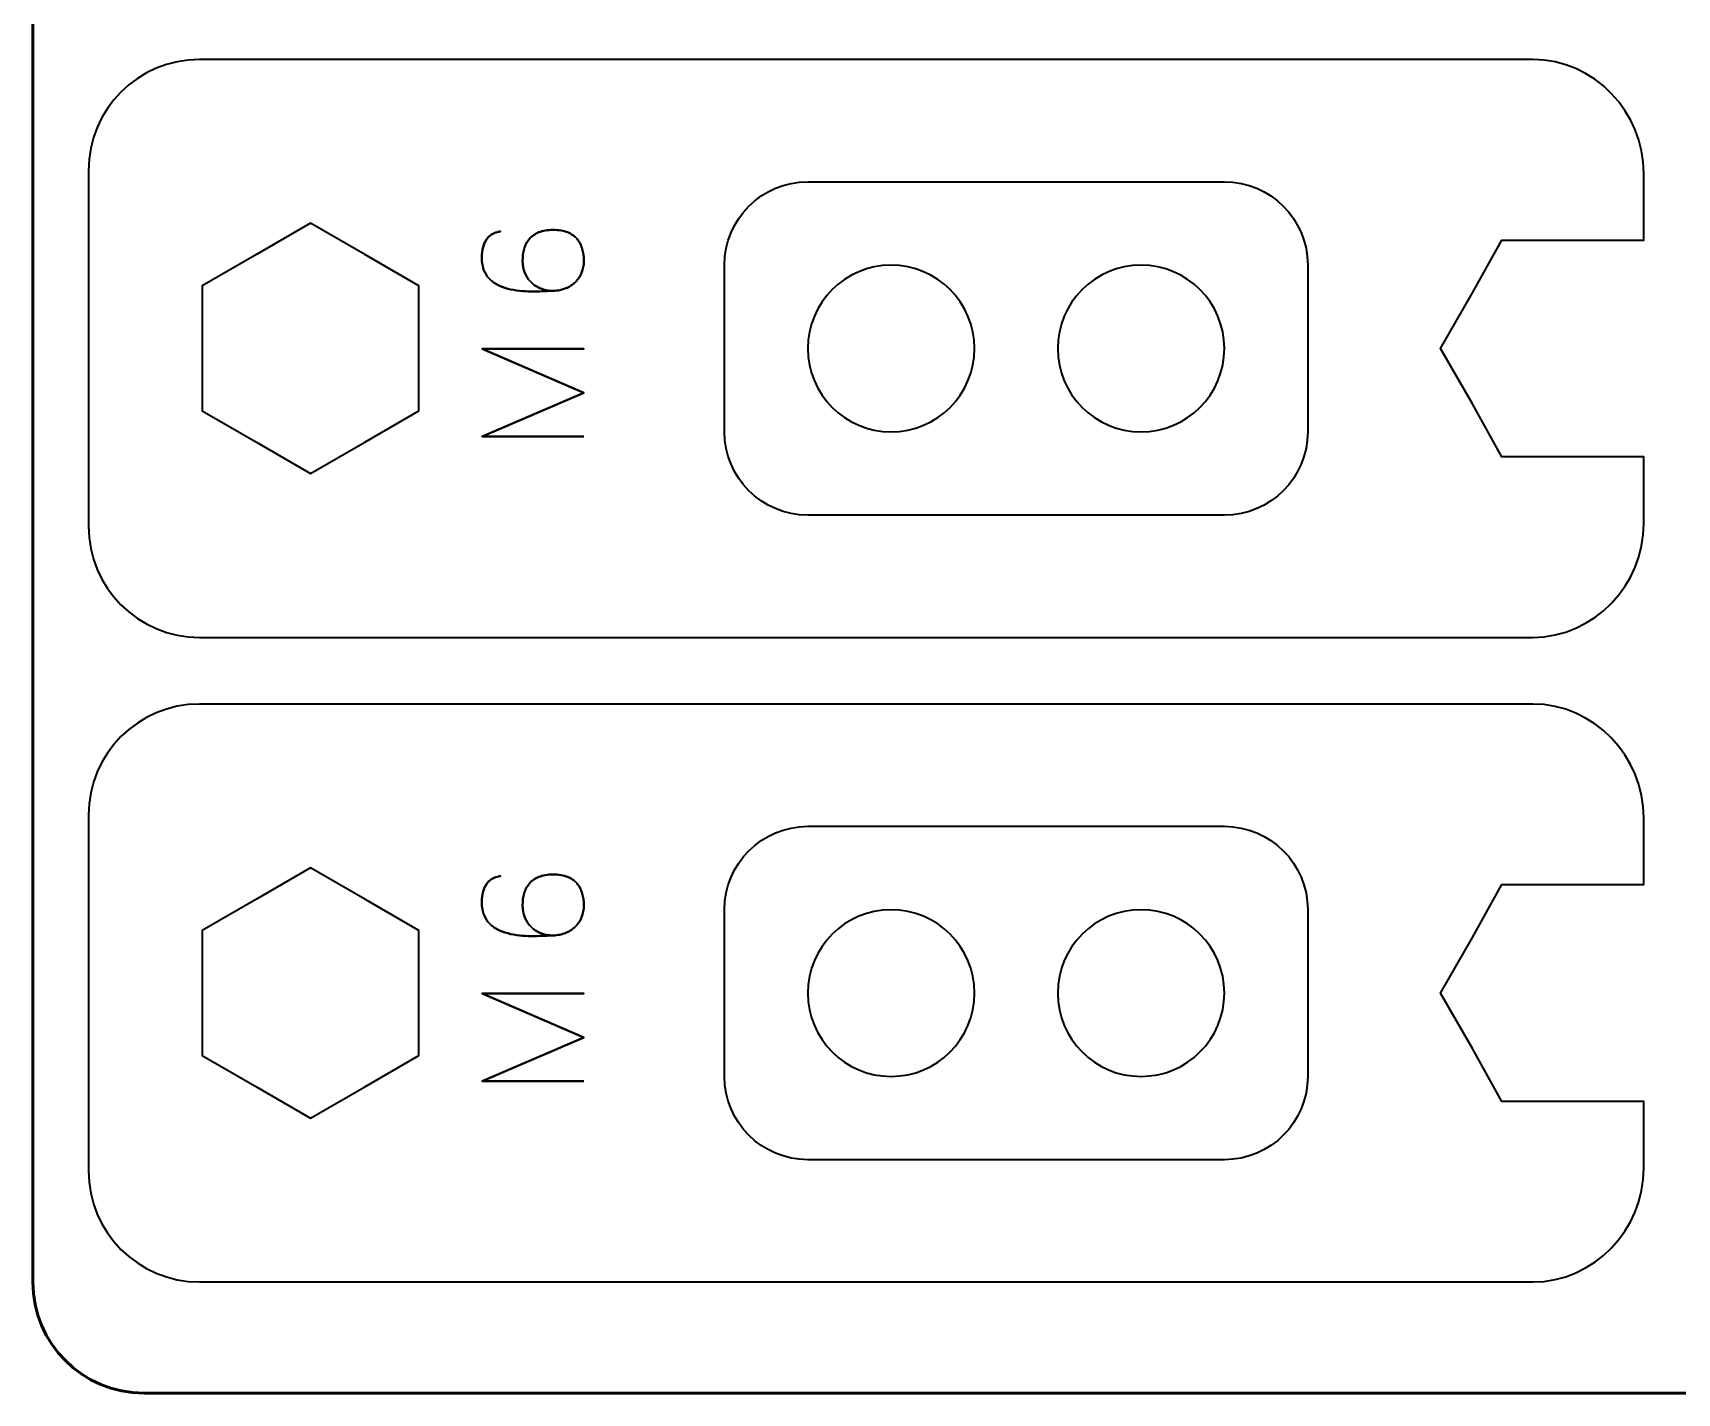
# Model space of a CAD drawing. Header units: centimetres. Extents: x -17.9 to -3.1, y -25.3 to -4.3.
# Drawn here: x -17.9 to -10.5, y -25.35 to -19.23 of the extents above; entities that cross this region are included whole.
import ezdxf

# ---------------------------------------------------------------- set-up
doc = ezdxf.new("R2010")
doc.units = ezdxf.units.CM
doc.header["$MEASUREMENT"] = 0
doc.layers.add('Layer 1', color=7, linetype='Continuous')

msp = doc.modelspace()

# ---------------------------------------------------------------- linework, layer by layer
at = {"layer": 'Layer 1', "color": 22, "lineweight": 53}
msp.add_open_spline([(-17.90003, -24.8499), (-17.90003, -24.8499), (-17.90003, -4.84994), (-17.90003, -4.84994), (-17.90003, -4.84994), (-17.90003, -4.57297), (-17.67694, -4.34998), (-17.39994, -4.34998), (-17.39994, -4.34998), (-17.39994, -4.34998), (-3.60007, -4.34998), (-3.60007, -4.34998), (-3.60007, -4.34998), (-3.32293, -4.34998), (-3.09997, -4.57297), (-3.09997, -4.84994), (-3.09997, -4.84994), (-3.09997, -4.84994), (-3.09997, -24.8499), (-3.09997, -24.8499), (-3.09997, -24.8499), (-3.09997, -25.1269), (-3.32293, -25.34999), (-3.60007, -25.34999), (-3.60007, -25.34999), (-3.60007, -25.34999), (-17.39994, -25.34999), (-17.39994, -25.34999), (-17.39994, -25.34999), (-17.67694, -25.34999), (-17.90003, -25.1269), (-17.90003, -24.8499)], degree=3, knots=[0, 0, 0, 0, 0.125, 0.125, 0.125, 0.125, 0.25, 0.25, 0.25, 0.25, 0.375, 0.375, 0.375, 0.375, 0.5, 0.5, 0.5, 0.5, 0.625, 0.625, 0.625, 0.625, 0.75, 0.75, 0.75, 0.75, 0.875, 0.875, 0.875, 0.875, 1, 1, 1, 1], dxfattribs=at)
at = {"layer": 'Layer 1', "color": 2, "lineweight": 35}
for points in [[(-14.14994, -21.95), (-14.14994, -21.95), (-17.15, -21.95), (-17.15, -21.95), (-17.15, -21.95), (-17.42609, -21.95), (-17.65, -21.72613), (-17.65, -21.45005), (-17.65, -21.45005), (-17.65, -21.45005), (-17.65, -19.85002), (-17.65, -19.85002), (-17.65, -19.85002), (-17.65, -19.5739), (-17.42609, -19.34999), (-17.15, -19.34999), (-17.15, -19.34999), (-17.15, -19.34999), (-14.14994, -19.34999), (-14.14994, -19.34999), (-14.14994, -19.34999), (-14.14994, -19.34999), (-11.14996, -19.34999), (-11.14996, -19.34999), (-11.14996, -19.34999), (-10.87383, -19.34999), (-10.65, -19.58639), (-10.65, -19.86247), (-10.65, -19.86247), (-10.65, -19.86247), (-10.65, -20.16248), (-10.65, -20.16248), (-10.65, -20.16248), (-10.65, -20.16248), (-10.99995, -20.16248), (-10.99995, -20.16248), (-10.99995, -20.16248), (-10.99995, -20.16248), (-11.28864, -20.16248), (-11.28864, -20.16248), (-11.28864, -20.16248), (-11.28864, -20.16248), (-11.42051, -20.39997), (-11.42051, -20.39997), (-11.42051, -20.39997), (-11.42051, -20.39997), (-11.56479, -20.65002), (-11.56479, -20.65002), (-11.56479, -20.65002), (-11.56479, -20.65002), (-11.42051, -20.89999), (-11.42051, -20.89999), (-11.42051, -20.89999), (-11.42051, -20.89999), (-11.28864, -21.13752), (-11.28864, -21.13752), (-11.28864, -21.13752), (-11.28864, -21.13752), (-10.99995, -21.13752), (-10.99995, -21.13752), (-10.99995, -21.13752), (-10.99995, -21.13752), (-10.65, -21.13752), (-10.65, -21.13752), (-10.65, -21.13752), (-10.65, -21.13752), (-10.65, -21.43752), (-10.65, -21.43752), (-10.65, -21.43752), (-10.65, -21.71361), (-10.87383, -21.95), (-11.14996, -21.95), (-11.14996, -21.95), (-11.14996, -21.95), (-14.14994, -21.95), (-14.14994, -21.95)], [(-14.14994, -24.85), (-14.14994, -24.85), (-17.15, -24.85), (-17.15, -24.85), (-17.15, -24.85), (-17.42609, -24.85), (-17.65, -24.62613), (-17.65, -24.35005), (-17.65, -24.35005), (-17.65, -24.35005), (-17.65, -22.75002), (-17.65, -22.75002), (-17.65, -22.75002), (-17.65, -22.4739), (-17.42609, -22.24999), (-17.15, -22.24999), (-17.15, -22.24999), (-17.15, -22.24999), (-14.14994, -22.24999), (-14.14994, -22.24999), (-14.14994, -22.24999), (-14.14994, -22.24999), (-11.14996, -22.24999), (-11.14996, -22.24999), (-11.14996, -22.24999), (-10.87383, -22.24999), (-10.65, -22.48639), (-10.65, -22.76247), (-10.65, -22.76247), (-10.65, -22.76247), (-10.65, -23.06248), (-10.65, -23.06248), (-10.65, -23.06248), (-10.65, -23.06248), (-10.99995, -23.06248), (-10.99995, -23.06248), (-10.99995, -23.06248), (-10.99995, -23.06248), (-11.28864, -23.06248), (-11.28864, -23.06248), (-11.28864, -23.06248), (-11.28864, -23.06248), (-11.42051, -23.29997), (-11.42051, -23.29997), (-11.42051, -23.29997), (-11.42051, -23.29997), (-11.56479, -23.55002), (-11.56479, -23.55002), (-11.56479, -23.55002), (-11.56479, -23.55002), (-11.42051, -23.79999), (-11.42051, -23.79999), (-11.42051, -23.79999), (-11.42051, -23.79999), (-11.28864, -24.03752), (-11.28864, -24.03752), (-11.28864, -24.03752), (-11.28864, -24.03752), (-10.99995, -24.03752), (-10.99995, -24.03752), (-10.99995, -24.03752), (-10.99995, -24.03752), (-10.65, -24.03752), (-10.65, -24.03752), (-10.65, -24.03752), (-10.65, -24.03752), (-10.65, -24.33752), (-10.65, -24.33752), (-10.65, -24.33752), (-10.65, -24.61361), (-10.87383, -24.85), (-11.14996, -24.85), (-11.14996, -24.85), (-11.14996, -24.85), (-14.14994, -24.85), (-14.14994, -24.85)]]:
    msp.add_open_spline(points, degree=3, knots=[0, 0, 0, 0, 0.0526316, 0.0526316, 0.0526316, 0.0526316, 0.1052632, 0.1052632, 0.1052632, 0.1052632, 0.1578947, 0.1578947, 0.1578947, 0.1578947, 0.2105263, 0.2105263, 0.2105263, 0.2105263, 0.2631579, 0.2631579, 0.2631579, 0.2631579, 0.3157895, 0.3157895, 0.3157895, 0.3157895, 0.3684211, 0.3684211, 0.3684211, 0.3684211, 0.4210526, 0.4210526, 0.4210526, 0.4210526, 0.4736842, 0.4736842, 0.4736842, 0.4736842, 0.5263158, 0.5263158, 0.5263158, 0.5263158, 0.5789474, 0.5789474, 0.5789474, 0.5789474, 0.6315789, 0.6315789, 0.6315789, 0.6315789, 0.6842105, 0.6842105, 0.6842105, 0.6842105, 0.7368421, 0.7368421, 0.7368421, 0.7368421, 0.7894737, 0.7894737, 0.7894737, 0.7894737, 0.8421053, 0.8421053, 0.8421053, 0.8421053, 0.8947368, 0.8947368, 0.8947368, 0.8947368, 0.9473684, 0.9473684, 0.9473684, 0.9473684, 1, 1, 1, 1], dxfattribs=at)
at = {"layer": 'Layer 1', "color": 30, "lineweight": 35}
for points, knots in [([(-12.53749, -21.4), (-12.33049, -21.4), (-12.16249, -21.232), (-12.16249, -21.025), (-12.16249, -21.025), (-12.16249, -21.025), (-12.16249, -20.275), (-12.16249, -20.275), (-12.16249, -20.275), (-12.16249, -20.068), (-12.33049, -19.9), (-12.53749, -19.9), (-12.53749, -19.9), (-12.53749, -19.9), (-14.41249, -19.9), (-14.41249, -19.9), (-14.41249, -19.9), (-14.61949, -19.9), (-14.78749, -20.068), (-14.78749, -20.275), (-14.78749, -20.275), (-14.78749, -20.275), (-14.78749, -21.025), (-14.78749, -21.025), (-14.78749, -21.025), (-14.78749, -21.232), (-14.61949, -21.4), (-14.41249, -21.4), (-14.41249, -21.4), (-14.41249, -21.4), (-12.53749, -21.4), (-12.53749, -21.4)], [0, 0, 0, 0, 0.125, 0.125, 0.125, 0.125, 0.25, 0.25, 0.25, 0.25, 0.375, 0.375, 0.375, 0.375, 0.5, 0.5, 0.5, 0.5, 0.625, 0.625, 0.625, 0.625, 0.75, 0.75, 0.75, 0.75, 0.875, 0.875, 0.875, 0.875, 1, 1, 1, 1]), ([(-15.55829, -20.39093), (-15.57903, -20.39083), (-15.59776, -20.38744), (-15.61459, -20.38067), (-15.61459, -20.38067), (-15.63152, -20.374), (-15.64602, -20.36458), (-15.65809, -20.35241), (-15.65809, -20.35241), (-15.67026, -20.34035), (-15.67957, -20.32606), (-15.68613, -20.30976), (-15.68613, -20.30976), (-15.69269, -20.29346), (-15.69597, -20.27558), (-15.69608, -20.25631), (-15.69608, -20.25631), (-15.69619, -20.23695), (-15.69375, -20.21885), (-15.68888, -20.20202), (-15.68888, -20.20202), (-15.68412, -20.18519), (-15.67629, -20.17048), (-15.66549, -20.15768), (-15.66549, -20.15768), (-15.65481, -20.14487), (-15.64062, -20.13482), (-15.62295, -20.12762), (-15.62295, -20.12762), (-15.60528, -20.12042), (-15.58379, -20.11672), (-15.55829, -20.11661), (-15.55829, -20.11661), (-15.53278, -20.11672), (-15.5113, -20.12042), (-15.49362, -20.12762), (-15.49362, -20.12762), (-15.47595, -20.13482), (-15.46177, -20.14487), (-15.45108, -20.15768), (-15.45108, -20.15768), (-15.44028, -20.17048), (-15.43245, -20.18519), (-15.42769, -20.20202), (-15.42769, -20.20202), (-15.42282, -20.21885), (-15.42038, -20.23695), (-15.42049, -20.25631), (-15.42049, -20.25631), (-15.4206, -20.27558), (-15.42388, -20.29325), (-15.43044, -20.30944), (-15.43044, -20.30944), (-15.437, -20.32553), (-15.44631, -20.3395), (-15.45838, -20.35146), (-15.45838, -20.35146), (-15.47055, -20.36342), (-15.48505, -20.37284), (-15.50188, -20.37961), (-15.50188, -20.37961), (-15.51881, -20.38649), (-15.53754, -20.39019), (-15.55829, -20.39093), (-15.55829, -20.39093), (-15.56876, -20.39136), (-15.58125, -20.39189), (-15.59575, -20.39263), (-15.59575, -20.39263), (-15.61036, -20.39337), (-15.62623, -20.39379), (-15.64327, -20.3939), (-15.64327, -20.3939), (-15.66041, -20.394), (-15.67809, -20.39347), (-15.69619, -20.3921), (-15.69619, -20.3921), (-15.71439, -20.39083), (-15.73228, -20.38829), (-15.74984, -20.38458), (-15.74984, -20.38458), (-15.76752, -20.38088), (-15.78413, -20.37559), (-15.79969, -20.3686), (-15.79969, -20.3686), (-15.81525, -20.36162), (-15.82901, -20.35262), (-15.84097, -20.34151), (-15.84097, -20.34151), (-15.85293, -20.33029), (-15.86234, -20.31664), (-15.86922, -20.30045), (-15.86922, -20.30045), (-15.876, -20.28425), (-15.87949, -20.2651), (-15.8796, -20.24298), (-15.8796, -20.24298), (-15.87949, -20.22372), (-15.87758, -20.20742), (-15.87388, -20.19387), (-15.87388, -20.19387), (-15.87018, -20.18033), (-15.8652, -20.16921), (-15.85906, -20.16032), (-15.85906, -20.16032), (-15.85282, -20.15154), (-15.84605, -20.14455), (-15.83853, -20.13947), (-15.83853, -20.13947), (-15.83112, -20.13439), (-15.82361, -20.13058), (-15.8161, -20.12826), (-15.8161, -20.12826), (-15.80858, -20.12582), (-15.8016, -20.12423), (-15.79514, -20.1236), (-15.79514, -20.1236), (-15.8016, -20.12423), (-15.80858, -20.12582), (-15.8161, -20.12826), (-15.8161, -20.12826), (-15.82361, -20.13058), (-15.83112, -20.13439), (-15.83853, -20.13947), (-15.83853, -20.13947), (-15.84605, -20.14455), (-15.85282, -20.15154), (-15.85906, -20.16032), (-15.85906, -20.16032), (-15.8652, -20.16921), (-15.87018, -20.18033), (-15.87388, -20.19387), (-15.87388, -20.19387), (-15.87758, -20.20742), (-15.87949, -20.22372), (-15.8796, -20.24298), (-15.8796, -20.24298), (-15.87949, -20.2651), (-15.876, -20.28425), (-15.86922, -20.30045), (-15.86922, -20.30045), (-15.86234, -20.31664), (-15.85293, -20.33029), (-15.84097, -20.34151), (-15.84097, -20.34151), (-15.82901, -20.35262), (-15.81525, -20.36162), (-15.79969, -20.3686), (-15.79969, -20.3686), (-15.78413, -20.37559), (-15.76752, -20.38088), (-15.74984, -20.38458), (-15.74984, -20.38458), (-15.73228, -20.38829), (-15.71439, -20.39083), (-15.69619, -20.3921), (-15.69619, -20.3921), (-15.67809, -20.39347), (-15.66041, -20.394), (-15.64327, -20.3939), (-15.64327, -20.3939), (-15.62623, -20.39379), (-15.61036, -20.39337), (-15.59575, -20.39263), (-15.59575, -20.39263), (-15.58125, -20.39189), (-15.56876, -20.39136), (-15.55829, -20.39093), (-15.55829, -20.39093), (-15.53754, -20.39019), (-15.51881, -20.38649), (-15.50188, -20.37961), (-15.50188, -20.37961), (-15.48505, -20.37284), (-15.47055, -20.36342), (-15.45838, -20.35146), (-15.45838, -20.35146), (-15.44631, -20.3395), (-15.437, -20.32553), (-15.43044, -20.30944), (-15.43044, -20.30944), (-15.42388, -20.29325), (-15.4206, -20.27558), (-15.42049, -20.25631), (-15.42049, -20.25631), (-15.42038, -20.23695), (-15.42282, -20.21885), (-15.42769, -20.20202), (-15.42769, -20.20202), (-15.43245, -20.18519), (-15.44028, -20.17048), (-15.45108, -20.15768), (-15.45108, -20.15768), (-15.46177, -20.14487), (-15.47595, -20.13482), (-15.49362, -20.12762), (-15.49362, -20.12762), (-15.5113, -20.12042), (-15.53278, -20.11672), (-15.55829, -20.11661), (-15.55829, -20.11661), (-15.58379, -20.11672), (-15.60528, -20.12042), (-15.62295, -20.12762), (-15.62295, -20.12762), (-15.64062, -20.13482), (-15.65481, -20.14487), (-15.66549, -20.15768), (-15.66549, -20.15768), (-15.67629, -20.17048), (-15.68412, -20.18519), (-15.68888, -20.20202), (-15.68888, -20.20202), (-15.69375, -20.21885), (-15.69619, -20.23695), (-15.69608, -20.25631), (-15.69608, -20.25631), (-15.69597, -20.27558), (-15.69269, -20.29346), (-15.68613, -20.30976), (-15.68613, -20.30976), (-15.67957, -20.32606), (-15.67026, -20.34035), (-15.65809, -20.35241), (-15.65809, -20.35241), (-15.64602, -20.36458), (-15.63152, -20.374), (-15.61459, -20.38067), (-15.61459, -20.38067), (-15.59776, -20.38744), (-15.57903, -20.39083), (-15.55829, -20.39093)], [0, 0, 0, 0, 0.0172414, 0.0172414, 0.0172414, 0.0172414, 0.0344828, 0.0344828, 0.0344828, 0.0344828, 0.0517241, 0.0517241, 0.0517241, 0.0517241, 0.0689655, 0.0689655, 0.0689655, 0.0689655, 0.0862069, 0.0862069, 0.0862069, 0.0862069, 0.1034483, 0.1034483, 0.1034483, 0.1034483, 0.1206897, 0.1206897, 0.1206897, 0.1206897, 0.137931, 0.137931, 0.137931, 0.137931, 0.1551724, 0.1551724, 0.1551724, 0.1551724, 0.1724138, 0.1724138, 0.1724138, 0.1724138, 0.1896552, 0.1896552, 0.1896552, 0.1896552, 0.2068966, 0.2068966, 0.2068966, 0.2068966, 0.2241379, 0.2241379, 0.2241379, 0.2241379, 0.2413793, 0.2413793, 0.2413793, 0.2413793, 0.2586207, 0.2586207, 0.2586207, 0.2586207, 0.2758621, 0.2758621, 0.2758621, 0.2758621, 0.2931034, 0.2931034, 0.2931034, 0.2931034, 0.3103448, 0.3103448, 0.3103448, 0.3103448, 0.3275862, 0.3275862, 0.3275862, 0.3275862, 0.3448276, 0.3448276, 0.3448276, 0.3448276, 0.362069, 0.362069, 0.362069, 0.362069, 0.3793103, 0.3793103, 0.3793103, 0.3793103, 0.3965517, 0.3965517, 0.3965517, 0.3965517, 0.4137931, 0.4137931, 0.4137931, 0.4137931, 0.4310345, 0.4310345, 0.4310345, 0.4310345, 0.4482759, 0.4482759, 0.4482759, 0.4482759, 0.4655172, 0.4655172, 0.4655172, 0.4655172, 0.4827586, 0.4827586, 0.4827586, 0.4827586, 0.5, 0.5, 0.5, 0.5, 0.5172414, 0.5172414, 0.5172414, 0.5172414, 0.5344828, 0.5344828, 0.5344828, 0.5344828, 0.5517241, 0.5517241, 0.5517241, 0.5517241, 0.5689655, 0.5689655, 0.5689655, 0.5689655, 0.5862069, 0.5862069, 0.5862069, 0.5862069, 0.6034483, 0.6034483, 0.6034483, 0.6034483, 0.6206897, 0.6206897, 0.6206897, 0.6206897, 0.637931, 0.637931, 0.637931, 0.637931, 0.6551724, 0.6551724, 0.6551724, 0.6551724, 0.6724138, 0.6724138, 0.6724138, 0.6724138, 0.6896552, 0.6896552, 0.6896552, 0.6896552, 0.7068966, 0.7068966, 0.7068966, 0.7068966, 0.7241379, 0.7241379, 0.7241379, 0.7241379, 0.7413793, 0.7413793, 0.7413793, 0.7413793, 0.7586207, 0.7586207, 0.7586207, 0.7586207, 0.7758621, 0.7758621, 0.7758621, 0.7758621, 0.7931034, 0.7931034, 0.7931034, 0.7931034, 0.8103448, 0.8103448, 0.8103448, 0.8103448, 0.8275862, 0.8275862, 0.8275862, 0.8275862, 0.8448276, 0.8448276, 0.8448276, 0.8448276, 0.862069, 0.862069, 0.862069, 0.862069, 0.8793103, 0.8793103, 0.8793103, 0.8793103, 0.8965517, 0.8965517, 0.8965517, 0.8965517, 0.9137931, 0.9137931, 0.9137931, 0.9137931, 0.9310345, 0.9310345, 0.9310345, 0.9310345, 0.9482759, 0.9482759, 0.9482759, 0.9482759, 0.9655172, 0.9655172, 0.9655172, 0.9655172, 0.9827586, 0.9827586, 0.9827586, 0.9827586, 1, 1, 1, 1]), ([(-15.42049, -21.04626), (-15.42049, -21.04626), (-15.87833, -21.04626), (-15.87833, -21.04626), (-15.87833, -21.04626), (-15.87833, -21.04626), (-15.42049, -20.84941), (-15.42049, -20.84941), (-15.42049, -20.84941), (-15.42049, -20.84941), (-15.87833, -20.65192), (-15.87833, -20.65192), (-15.87833, -20.65192), (-15.87833, -20.65192), (-15.42049, -20.65192), (-15.42049, -20.65192), (-15.42049, -20.65192), (-15.42049, -20.65192), (-15.87833, -20.65192), (-15.87833, -20.65192), (-15.87833, -20.65192), (-15.87833, -20.65192), (-15.42049, -20.84941), (-15.42049, -20.84941), (-15.42049, -20.84941), (-15.42049, -20.84941), (-15.87833, -21.04626), (-15.87833, -21.04626), (-15.87833, -21.04626), (-15.87833, -21.04626), (-15.42049, -21.04626), (-15.42049, -21.04626)], [0, 0, 0, 0, 0.125, 0.125, 0.125, 0.125, 0.25, 0.25, 0.25, 0.25, 0.375, 0.375, 0.375, 0.375, 0.5, 0.5, 0.5, 0.5, 0.625, 0.625, 0.625, 0.625, 0.75, 0.75, 0.75, 0.75, 0.875, 0.875, 0.875, 0.875, 1, 1, 1, 1]), ([(-12.53749, -24.3), (-12.33049, -24.3), (-12.16249, -24.132), (-12.16249, -23.925), (-12.16249, -23.925), (-12.16249, -23.925), (-12.16249, -23.175), (-12.16249, -23.175), (-12.16249, -23.175), (-12.16249, -22.968), (-12.33049, -22.8), (-12.53749, -22.8), (-12.53749, -22.8), (-12.53749, -22.8), (-14.41249, -22.8), (-14.41249, -22.8), (-14.41249, -22.8), (-14.61949, -22.8), (-14.78749, -22.968), (-14.78749, -23.175), (-14.78749, -23.175), (-14.78749, -23.175), (-14.78749, -23.925), (-14.78749, -23.925), (-14.78749, -23.925), (-14.78749, -24.132), (-14.61949, -24.3), (-14.41249, -24.3), (-14.41249, -24.3), (-14.41249, -24.3), (-12.53749, -24.3), (-12.53749, -24.3)], [0, 0, 0, 0, 0.125, 0.125, 0.125, 0.125, 0.25, 0.25, 0.25, 0.25, 0.375, 0.375, 0.375, 0.375, 0.5, 0.5, 0.5, 0.5, 0.625, 0.625, 0.625, 0.625, 0.75, 0.75, 0.75, 0.75, 0.875, 0.875, 0.875, 0.875, 1, 1, 1, 1]), ([(-15.55829, -23.29093), (-15.57903, -23.29083), (-15.59776, -23.28744), (-15.61459, -23.28067), (-15.61459, -23.28067), (-15.63152, -23.274), (-15.64602, -23.26458), (-15.65809, -23.25241), (-15.65809, -23.25241), (-15.67026, -23.24035), (-15.67957, -23.22606), (-15.68613, -23.20976), (-15.68613, -23.20976), (-15.69269, -23.19346), (-15.69597, -23.17558), (-15.69608, -23.15631), (-15.69608, -23.15631), (-15.69619, -23.13695), (-15.69375, -23.11885), (-15.68888, -23.10202), (-15.68888, -23.10202), (-15.68412, -23.08519), (-15.67629, -23.07048), (-15.66549, -23.05768), (-15.66549, -23.05768), (-15.65481, -23.04487), (-15.64062, -23.03482), (-15.62295, -23.02762), (-15.62295, -23.02762), (-15.60528, -23.02042), (-15.58379, -23.01672), (-15.55829, -23.01661), (-15.55829, -23.01661), (-15.53278, -23.01672), (-15.5113, -23.02042), (-15.49362, -23.02762), (-15.49362, -23.02762), (-15.47595, -23.03482), (-15.46177, -23.04487), (-15.45108, -23.05768), (-15.45108, -23.05768), (-15.44028, -23.07048), (-15.43245, -23.08519), (-15.42769, -23.10202), (-15.42769, -23.10202), (-15.42282, -23.11885), (-15.42038, -23.13695), (-15.42049, -23.15631), (-15.42049, -23.15631), (-15.4206, -23.17558), (-15.42388, -23.19325), (-15.43044, -23.20944), (-15.43044, -23.20944), (-15.437, -23.22553), (-15.44631, -23.2395), (-15.45838, -23.25146), (-15.45838, -23.25146), (-15.47055, -23.26342), (-15.48505, -23.27284), (-15.50188, -23.27961), (-15.50188, -23.27961), (-15.51881, -23.28649), (-15.53754, -23.29019), (-15.55829, -23.29093), (-15.55829, -23.29093), (-15.56876, -23.29136), (-15.58125, -23.29189), (-15.59575, -23.29263), (-15.59575, -23.29263), (-15.61036, -23.29337), (-15.62623, -23.29379), (-15.64327, -23.2939), (-15.64327, -23.2939), (-15.66041, -23.294), (-15.67809, -23.29347), (-15.69619, -23.2921), (-15.69619, -23.2921), (-15.71439, -23.29083), (-15.73228, -23.28829), (-15.74984, -23.28458), (-15.74984, -23.28458), (-15.76752, -23.28088), (-15.78413, -23.27559), (-15.79969, -23.2686), (-15.79969, -23.2686), (-15.81525, -23.26162), (-15.82901, -23.25262), (-15.84097, -23.24151), (-15.84097, -23.24151), (-15.85293, -23.23029), (-15.86234, -23.21664), (-15.86922, -23.20045), (-15.86922, -23.20045), (-15.876, -23.18425), (-15.87949, -23.1651), (-15.8796, -23.14298), (-15.8796, -23.14298), (-15.87949, -23.12372), (-15.87758, -23.10742), (-15.87388, -23.09387), (-15.87388, -23.09387), (-15.87018, -23.08033), (-15.8652, -23.06921), (-15.85906, -23.06032), (-15.85906, -23.06032), (-15.85282, -23.05154), (-15.84605, -23.04455), (-15.83853, -23.03947), (-15.83853, -23.03947), (-15.83112, -23.03439), (-15.82361, -23.03058), (-15.8161, -23.02826), (-15.8161, -23.02826), (-15.80858, -23.02582), (-15.8016, -23.02423), (-15.79514, -23.0236), (-15.79514, -23.0236), (-15.8016, -23.02423), (-15.80858, -23.02582), (-15.8161, -23.02826), (-15.8161, -23.02826), (-15.82361, -23.03058), (-15.83112, -23.03439), (-15.83853, -23.03947), (-15.83853, -23.03947), (-15.84605, -23.04455), (-15.85282, -23.05154), (-15.85906, -23.06032), (-15.85906, -23.06032), (-15.8652, -23.06921), (-15.87018, -23.08033), (-15.87388, -23.09387), (-15.87388, -23.09387), (-15.87758, -23.10742), (-15.87949, -23.12372), (-15.8796, -23.14298), (-15.8796, -23.14298), (-15.87949, -23.1651), (-15.876, -23.18425), (-15.86922, -23.20045), (-15.86922, -23.20045), (-15.86234, -23.21664), (-15.85293, -23.23029), (-15.84097, -23.24151), (-15.84097, -23.24151), (-15.82901, -23.25262), (-15.81525, -23.26162), (-15.79969, -23.2686), (-15.79969, -23.2686), (-15.78413, -23.27559), (-15.76752, -23.28088), (-15.74984, -23.28458), (-15.74984, -23.28458), (-15.73228, -23.28829), (-15.71439, -23.29083), (-15.69619, -23.2921), (-15.69619, -23.2921), (-15.67809, -23.29347), (-15.66041, -23.294), (-15.64327, -23.2939), (-15.64327, -23.2939), (-15.62623, -23.29379), (-15.61036, -23.29337), (-15.59575, -23.29263), (-15.59575, -23.29263), (-15.58125, -23.29189), (-15.56876, -23.29136), (-15.55829, -23.29093), (-15.55829, -23.29093), (-15.53754, -23.29019), (-15.51881, -23.28649), (-15.50188, -23.27961), (-15.50188, -23.27961), (-15.48505, -23.27284), (-15.47055, -23.26342), (-15.45838, -23.25146), (-15.45838, -23.25146), (-15.44631, -23.2395), (-15.437, -23.22553), (-15.43044, -23.20944), (-15.43044, -23.20944), (-15.42388, -23.19325), (-15.4206, -23.17558), (-15.42049, -23.15631), (-15.42049, -23.15631), (-15.42038, -23.13695), (-15.42282, -23.11885), (-15.42769, -23.10202), (-15.42769, -23.10202), (-15.43245, -23.08519), (-15.44028, -23.07048), (-15.45108, -23.05768), (-15.45108, -23.05768), (-15.46177, -23.04487), (-15.47595, -23.03482), (-15.49362, -23.02762), (-15.49362, -23.02762), (-15.5113, -23.02042), (-15.53278, -23.01672), (-15.55829, -23.01661), (-15.55829, -23.01661), (-15.58379, -23.01672), (-15.60528, -23.02042), (-15.62295, -23.02762), (-15.62295, -23.02762), (-15.64062, -23.03482), (-15.65481, -23.04487), (-15.66549, -23.05768), (-15.66549, -23.05768), (-15.67629, -23.07048), (-15.68412, -23.08519), (-15.68888, -23.10202), (-15.68888, -23.10202), (-15.69375, -23.11885), (-15.69619, -23.13695), (-15.69608, -23.15631), (-15.69608, -23.15631), (-15.69597, -23.17558), (-15.69269, -23.19346), (-15.68613, -23.20976), (-15.68613, -23.20976), (-15.67957, -23.22606), (-15.67026, -23.24035), (-15.65809, -23.25241), (-15.65809, -23.25241), (-15.64602, -23.26458), (-15.63152, -23.274), (-15.61459, -23.28067), (-15.61459, -23.28067), (-15.59776, -23.28744), (-15.57903, -23.29083), (-15.55829, -23.29093)], [0, 0, 0, 0, 0.0172414, 0.0172414, 0.0172414, 0.0172414, 0.0344828, 0.0344828, 0.0344828, 0.0344828, 0.0517241, 0.0517241, 0.0517241, 0.0517241, 0.0689655, 0.0689655, 0.0689655, 0.0689655, 0.0862069, 0.0862069, 0.0862069, 0.0862069, 0.1034483, 0.1034483, 0.1034483, 0.1034483, 0.1206897, 0.1206897, 0.1206897, 0.1206897, 0.137931, 0.137931, 0.137931, 0.137931, 0.1551724, 0.1551724, 0.1551724, 0.1551724, 0.1724138, 0.1724138, 0.1724138, 0.1724138, 0.1896552, 0.1896552, 0.1896552, 0.1896552, 0.2068966, 0.2068966, 0.2068966, 0.2068966, 0.2241379, 0.2241379, 0.2241379, 0.2241379, 0.2413793, 0.2413793, 0.2413793, 0.2413793, 0.2586207, 0.2586207, 0.2586207, 0.2586207, 0.2758621, 0.2758621, 0.2758621, 0.2758621, 0.2931034, 0.2931034, 0.2931034, 0.2931034, 0.3103448, 0.3103448, 0.3103448, 0.3103448, 0.3275862, 0.3275862, 0.3275862, 0.3275862, 0.3448276, 0.3448276, 0.3448276, 0.3448276, 0.362069, 0.362069, 0.362069, 0.362069, 0.3793103, 0.3793103, 0.3793103, 0.3793103, 0.3965517, 0.3965517, 0.3965517, 0.3965517, 0.4137931, 0.4137931, 0.4137931, 0.4137931, 0.4310345, 0.4310345, 0.4310345, 0.4310345, 0.4482759, 0.4482759, 0.4482759, 0.4482759, 0.4655172, 0.4655172, 0.4655172, 0.4655172, 0.4827586, 0.4827586, 0.4827586, 0.4827586, 0.5, 0.5, 0.5, 0.5, 0.5172414, 0.5172414, 0.5172414, 0.5172414, 0.5344828, 0.5344828, 0.5344828, 0.5344828, 0.5517241, 0.5517241, 0.5517241, 0.5517241, 0.5689655, 0.5689655, 0.5689655, 0.5689655, 0.5862069, 0.5862069, 0.5862069, 0.5862069, 0.6034483, 0.6034483, 0.6034483, 0.6034483, 0.6206897, 0.6206897, 0.6206897, 0.6206897, 0.637931, 0.637931, 0.637931, 0.637931, 0.6551724, 0.6551724, 0.6551724, 0.6551724, 0.6724138, 0.6724138, 0.6724138, 0.6724138, 0.6896552, 0.6896552, 0.6896552, 0.6896552, 0.7068966, 0.7068966, 0.7068966, 0.7068966, 0.7241379, 0.7241379, 0.7241379, 0.7241379, 0.7413793, 0.7413793, 0.7413793, 0.7413793, 0.7586207, 0.7586207, 0.7586207, 0.7586207, 0.7758621, 0.7758621, 0.7758621, 0.7758621, 0.7931034, 0.7931034, 0.7931034, 0.7931034, 0.8103448, 0.8103448, 0.8103448, 0.8103448, 0.8275862, 0.8275862, 0.8275862, 0.8275862, 0.8448276, 0.8448276, 0.8448276, 0.8448276, 0.862069, 0.862069, 0.862069, 0.862069, 0.8793103, 0.8793103, 0.8793103, 0.8793103, 0.8965517, 0.8965517, 0.8965517, 0.8965517, 0.9137931, 0.9137931, 0.9137931, 0.9137931, 0.9310345, 0.9310345, 0.9310345, 0.9310345, 0.9482759, 0.9482759, 0.9482759, 0.9482759, 0.9655172, 0.9655172, 0.9655172, 0.9655172, 0.9827586, 0.9827586, 0.9827586, 0.9827586, 1, 1, 1, 1]), ([(-15.42049, -23.94626), (-15.42049, -23.94626), (-15.87833, -23.94626), (-15.87833, -23.94626), (-15.87833, -23.94626), (-15.87833, -23.94626), (-15.42049, -23.74941), (-15.42049, -23.74941), (-15.42049, -23.74941), (-15.42049, -23.74941), (-15.87833, -23.55192), (-15.87833, -23.55192), (-15.87833, -23.55192), (-15.87833, -23.55192), (-15.42049, -23.55192), (-15.42049, -23.55192), (-15.42049, -23.55192), (-15.42049, -23.55192), (-15.87833, -23.55192), (-15.87833, -23.55192), (-15.87833, -23.55192), (-15.87833, -23.55192), (-15.42049, -23.74941), (-15.42049, -23.74941), (-15.42049, -23.74941), (-15.42049, -23.74941), (-15.87833, -23.94626), (-15.87833, -23.94626), (-15.87833, -23.94626), (-15.87833, -23.94626), (-15.42049, -23.94626), (-15.42049, -23.94626)], [0, 0, 0, 0, 0.125, 0.125, 0.125, 0.125, 0.25, 0.25, 0.25, 0.25, 0.375, 0.375, 0.375, 0.375, 0.5, 0.5, 0.5, 0.5, 0.625, 0.625, 0.625, 0.625, 0.75, 0.75, 0.75, 0.75, 0.875, 0.875, 0.875, 0.875, 1, 1, 1, 1])]:
    msp.add_open_spline(points, degree=3, knots=knots, dxfattribs=at)
at = {"layer": 'Layer 1', "color": 250, "lineweight": 35}
for points, knots in [([(-16.65002, -20.08709), (-16.65002, -20.08709), (-16.40625, -20.22781), (-16.40625, -20.22781), (-16.40625, -20.22781), (-16.40625, -20.22781), (-16.1625, -20.36857), (-16.1625, -20.36857), (-16.1625, -20.36857), (-16.1625, -20.36857), (-16.1625, -20.65002), (-16.1625, -20.65002), (-16.1625, -20.65002), (-16.1625, -20.65002), (-16.1625, -20.9315), (-16.1625, -20.9315), (-16.1625, -20.9315), (-16.1625, -20.9315), (-16.40625, -21.07219), (-16.40625, -21.07219), (-16.40625, -21.07219), (-16.40625, -21.07219), (-16.65002, -21.21294), (-16.65002, -21.21294), (-16.65002, -21.21294), (-16.65002, -21.21294), (-16.89379, -21.07219), (-16.89379, -21.07219), (-16.89379, -21.07219), (-16.89379, -21.07219), (-17.13749, -20.9315), (-17.13749, -20.9315), (-17.13749, -20.9315), (-17.13749, -20.9315), (-17.13749, -20.65002), (-17.13749, -20.65002), (-17.13749, -20.65002), (-17.13749, -20.65002), (-17.13749, -20.36857), (-17.13749, -20.36857), (-17.13749, -20.36857), (-17.13749, -20.36857), (-16.89379, -20.22781), (-16.89379, -20.22781), (-16.89379, -20.22781), (-16.89379, -20.22781), (-16.65002, -20.08709), (-16.65002, -20.08709)], [0, 0, 0, 0, 0.0833333, 0.0833333, 0.0833333, 0.0833333, 0.1666667, 0.1666667, 0.1666667, 0.1666667, 0.25, 0.25, 0.25, 0.25, 0.3333333, 0.3333333, 0.3333333, 0.3333333, 0.4166667, 0.4166667, 0.4166667, 0.4166667, 0.5, 0.5, 0.5, 0.5, 0.5833333, 0.5833333, 0.5833333, 0.5833333, 0.6666667, 0.6666667, 0.6666667, 0.6666667, 0.75, 0.75, 0.75, 0.75, 0.8333333, 0.8333333, 0.8333333, 0.8333333, 0.9166667, 0.9166667, 0.9166667, 0.9166667, 1, 1, 1, 1]), ([(-14.03749, -21.02523), (-14.24449, -21.02523), (-14.41249, -20.85724), (-14.41249, -20.65024), (-14.41249, -20.65024), (-14.41249, -20.44324), (-14.24449, -20.27523), (-14.03749, -20.27523), (-14.03749, -20.27523), (-13.83049, -20.27523), (-13.66249, -20.44324), (-13.66249, -20.65024), (-13.66249, -20.65024), (-13.66249, -20.85724), (-13.83049, -21.02523), (-14.03749, -21.02523)], [0, 0, 0, 0, 0.25, 0.25, 0.25, 0.25, 0.5, 0.5, 0.5, 0.5, 0.75, 0.75, 0.75, 0.75, 1, 1, 1, 1]), ([(-12.91249, -21.02523), (-13.11949, -21.02523), (-13.28749, -20.85724), (-13.28749, -20.65024), (-13.28749, -20.65024), (-13.28749, -20.44324), (-13.11949, -20.27523), (-12.91249, -20.27523), (-12.91249, -20.27523), (-12.70549, -20.27523), (-12.53749, -20.44324), (-12.53749, -20.65024), (-12.53749, -20.65024), (-12.53749, -20.85724), (-12.70549, -21.02523), (-12.91249, -21.02523)], [0, 0, 0, 0, 0.25, 0.25, 0.25, 0.25, 0.5, 0.5, 0.5, 0.5, 0.75, 0.75, 0.75, 0.75, 1, 1, 1, 1]), ([(-16.65002, -22.98709), (-16.65002, -22.98709), (-16.40625, -23.12781), (-16.40625, -23.12781), (-16.40625, -23.12781), (-16.40625, -23.12781), (-16.1625, -23.26857), (-16.1625, -23.26857), (-16.1625, -23.26857), (-16.1625, -23.26857), (-16.1625, -23.55002), (-16.1625, -23.55002), (-16.1625, -23.55002), (-16.1625, -23.55002), (-16.1625, -23.8315), (-16.1625, -23.8315), (-16.1625, -23.8315), (-16.1625, -23.8315), (-16.40625, -23.97219), (-16.40625, -23.97219), (-16.40625, -23.97219), (-16.40625, -23.97219), (-16.65002, -24.11294), (-16.65002, -24.11294), (-16.65002, -24.11294), (-16.65002, -24.11294), (-16.89379, -23.97219), (-16.89379, -23.97219), (-16.89379, -23.97219), (-16.89379, -23.97219), (-17.13749, -23.8315), (-17.13749, -23.8315), (-17.13749, -23.8315), (-17.13749, -23.8315), (-17.13749, -23.55002), (-17.13749, -23.55002), (-17.13749, -23.55002), (-17.13749, -23.55002), (-17.13749, -23.26857), (-17.13749, -23.26857), (-17.13749, -23.26857), (-17.13749, -23.26857), (-16.89379, -23.12781), (-16.89379, -23.12781), (-16.89379, -23.12781), (-16.89379, -23.12781), (-16.65002, -22.98709), (-16.65002, -22.98709)], [0, 0, 0, 0, 0.0833333, 0.0833333, 0.0833333, 0.0833333, 0.1666667, 0.1666667, 0.1666667, 0.1666667, 0.25, 0.25, 0.25, 0.25, 0.3333333, 0.3333333, 0.3333333, 0.3333333, 0.4166667, 0.4166667, 0.4166667, 0.4166667, 0.5, 0.5, 0.5, 0.5, 0.5833333, 0.5833333, 0.5833333, 0.5833333, 0.6666667, 0.6666667, 0.6666667, 0.6666667, 0.75, 0.75, 0.75, 0.75, 0.8333333, 0.8333333, 0.8333333, 0.8333333, 0.9166667, 0.9166667, 0.9166667, 0.9166667, 1, 1, 1, 1]), ([(-14.03749, -23.92523), (-14.24449, -23.92523), (-14.41249, -23.75724), (-14.41249, -23.55024), (-14.41249, -23.55024), (-14.41249, -23.34324), (-14.24449, -23.17523), (-14.03749, -23.17523), (-14.03749, -23.17523), (-13.83049, -23.17523), (-13.66249, -23.34324), (-13.66249, -23.55024), (-13.66249, -23.55024), (-13.66249, -23.75724), (-13.83049, -23.92523), (-14.03749, -23.92523)], [0, 0, 0, 0, 0.25, 0.25, 0.25, 0.25, 0.5, 0.5, 0.5, 0.5, 0.75, 0.75, 0.75, 0.75, 1, 1, 1, 1]), ([(-12.91249, -23.92523), (-13.11949, -23.92523), (-13.28749, -23.75724), (-13.28749, -23.55024), (-13.28749, -23.55024), (-13.28749, -23.34324), (-13.11949, -23.17523), (-12.91249, -23.17523), (-12.91249, -23.17523), (-12.70549, -23.17523), (-12.53749, -23.34324), (-12.53749, -23.55024), (-12.53749, -23.55024), (-12.53749, -23.75724), (-12.70549, -23.92523), (-12.91249, -23.92523)], [0, 0, 0, 0, 0.25, 0.25, 0.25, 0.25, 0.5, 0.5, 0.5, 0.5, 0.75, 0.75, 0.75, 0.75, 1, 1, 1, 1])]:
    msp.add_open_spline(points, degree=3, knots=knots, dxfattribs=at)

doc.saveas('drawing.dxf')
